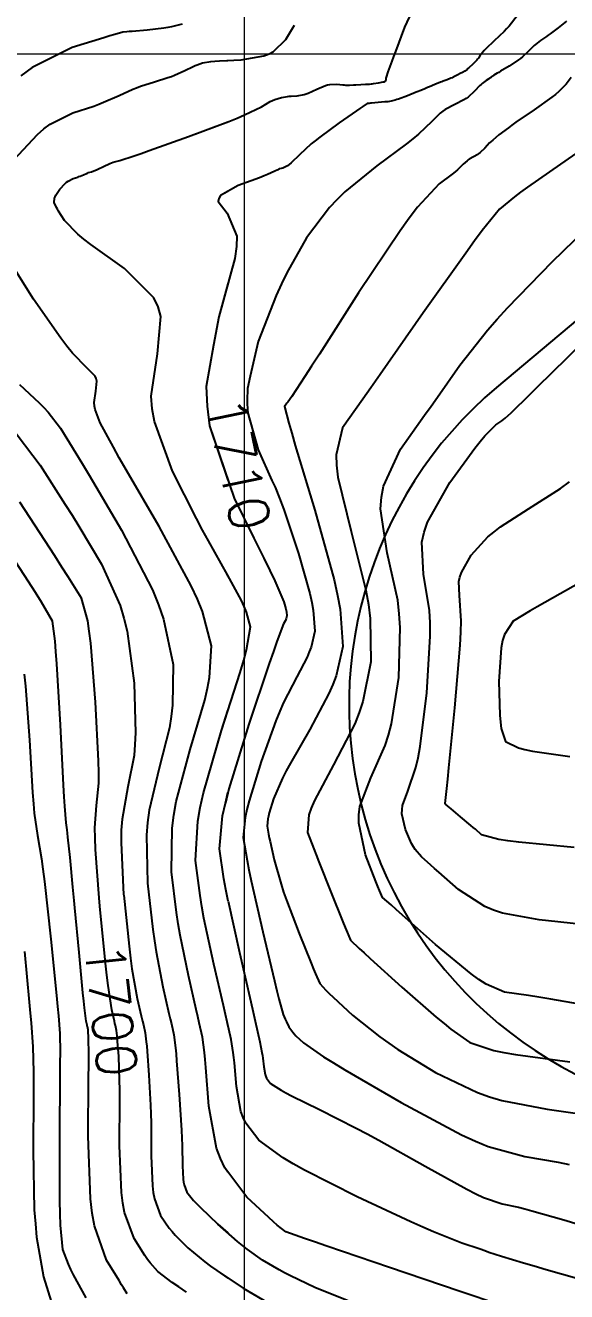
# Model space of a CAD drawing. Header units: metres. Extents: x 837475 to 838479, y 1189012 to 1191015.
# Drawn here: x 837855.4 to 837907.6, y 1190494.5 to 1190616.6 of the extents above; entities that cross this region are included whole.
import ezdxf

# ---------------------------------------------------------------- set-up
doc = ezdxf.new("R2010")
doc.units = ezdxf.units.M
doc.header["$LTSCALE"] = 0.3
doc.layers.add('COORD', color=7, linetype='Continuous', lineweight=20)
for name, color, linetype in [('COTAS 10', 1, 'Continuous'), ('COTAS INT', 252, 'Continuous'), ('VIA2', 121, 'Continuous')]:
    doc.layers.add(name, color=color, linetype=linetype)
doc.styles.get("Standard").update_dxf_attribs({"font": 'simplex.shx'})

msp = doc.modelspace()

# ---------------------------------------------------------------- linework, layer by layer
at = {"layer": 'COORD'}
for p, q in [((837876.51, 1189013.87), (837876.51, 1191013.87)), ((837476.51, 1190613.87), (838476.51, 1190613.87))]:
    msp.add_line(p, q, dxfattribs=at)
at = {"layer": 'COTAS 10'}
for points in [[(837902.83, 1190617.53), (837902.05, 1190616.56), (837901.81, 1190616.3), (837901.57, 1190616.04), (837900.62, 1190615.12), (837899.8, 1190614.36), (837899.64, 1190614.19), (837899.5, 1190614.05), (837899.23, 1190613.7), (837899.08, 1190613.45), (837899.01, 1190613.37), (837898.93, 1190613.28), (837898.56, 1190612.89), (837898.17, 1190612.52), (837898.08, 1190612.45), (837898, 1190612.38), (837897.78, 1190612.21), (837897.56, 1190612.09), (837897.48, 1190612.05), (837897.4, 1190612), (837897.04, 1190611.81), (837896.65, 1190611.62), (837896.54, 1190611.57), (837896.44, 1190611.52), (837896.07, 1190611.38), (837895.68, 1190611.23), (837895.55, 1190611.18), (837895.42, 1190611.13), (837894.89, 1190610.92), (837894.38, 1190610.71), (837894.27, 1190610.67), (837894.16, 1190610.62), (837893.84, 1190610.48), (837893.44, 1190610.31), (837893.27, 1190610.25), (837893.09, 1190610.17), (837892.24, 1190609.84), (837891.39, 1190609.52), (837891.21, 1190609.46), (837891.05, 1190609.41), (837890.68, 1190609.3), (837890.35, 1190609.26), (837890.22, 1190609.25), (837890.07, 1190609.24), (837889.4, 1190609.17), (837888.78, 1190609.12), (837888.66, 1190609.11), (837888.56, 1190609.1), (837888.4, 1190609.09), (837888.39, 1190609.09), (837888.38, 1190609.09), (837888.36, 1190609.09), (837887.92, 1190608.8), (837887.66, 1190608.62), (837887.33, 1190608.39), (837885.64, 1190607.21), (837883.78, 1190605.85), (837883.34, 1190605.5), (837882.95, 1190605.18), (837881.81, 1190604.13), (837881.02, 1190603.36), (837880.84, 1190603.21), (837880.68, 1190603.08), (837880.23, 1190602.85), (837879.91, 1190602.77), (837879.82, 1190602.74), (837879.74, 1190602.7), (837879.46, 1190602.55), (837878.75, 1190602.24), (837878.4, 1190602.1), (837877.98, 1190601.93), (837875.9, 1190601.17), (837874.21, 1190600.21)], [(837874.92, 1190600.61), (837874.21, 1190600.21), (837874.03, 1190599.92), (837873.98, 1190599.63), (837874.86, 1190598.52), (837874.92, 1190598.38)], [(837874.86, 1190598.52), (837875.78, 1190596.29), (837875.75, 1190595.29), (837875.6, 1190594.12), (837874.04, 1190588.52)], [(837874.92, 1190591.7), (837874.04, 1190588.52), (837873.54, 1190585.76), (837872.83, 1190581.78), (837872.9, 1190579.89), (837873.15, 1190577.98), (837874.92, 1190572.76)], [(837908.85, 1190529.93), (837904.96, 1190530.33), (837901.4, 1190530.98), (837900.53, 1190531.27), (837899.71, 1190531.61), (837897.17, 1190533.25), (837895.28, 1190534.93), (837894.86, 1190535.29), (837894.5, 1190535.61), (837893.58, 1190536.4), (837892.98, 1190537.11), (837892.81, 1190537.38), (837892.64, 1190537.69), (837892.04, 1190539.05), (837891.71, 1190540.57), (837891.72, 1190540.98), (837891.77, 1190541.38), (837892.29, 1190542.76), (837893.06, 1190545.02), (837893.26, 1190545.97), (837893.46, 1190547.07), (837894.11, 1190552.23), (837894.44, 1190557.69), (837894.42, 1190558.98), (837894.37, 1190560.17), (837893.78, 1190563.68), (837893.63, 1190566.78), (837893.85, 1190567.72), (837894.18, 1190568.7), (837896.32, 1190572.51), (837898.75, 1190575.83), (837899.27, 1190576.49), (837899.71, 1190577.04), (837900.75, 1190578.09), (837901.33, 1190578.47), (837901.49, 1190578.59), (837901.66, 1190578.72), (837902.26, 1190579.25), (837904.04, 1190581), (837904.95, 1190581.9), (837906.05, 1190582.98), (837911.51, 1190588.35)], [(837873.15, 1190577.98), (837875.51, 1190571.02), (837877.42, 1190567.17), (837878.39, 1190565.21), (837878.96, 1190564.03), (837879.43, 1190563.04), (837880.31, 1190561.02), (837880.51, 1190560.33), (837880.54, 1190560.17), (837880.57, 1190560.04), (837880.59, 1190559.67), (837880.53, 1190559.4), (837880.5, 1190559.31), (837880.46, 1190559.22), (837880.28, 1190558.88), (837879.63, 1190557.18), (837879.3, 1190556.23), (837878.9, 1190555.08), (837876.92, 1190549.21), (837875.02, 1190542.98), (837874.67, 1190541.6)], [(837870.92, 1190494.43), (837870.17, 1190494.93), (837869.54, 1190495.36), (837868.16, 1190496.4), (837867.41, 1190497.26), (837867.16, 1190497.58), (837866.91, 1190497.95), (837865.86, 1190499.58), (837864.95, 1190502.09), (837864.78, 1190503.01), (837864.65, 1190504.03), (837864.47, 1190508.52), (837864.49, 1190512.97), (837864.49, 1190513.56), (837864.48, 1190513.96), (837864.47, 1190514.85), (837864.39, 1190517.2), (837864.28, 1190518.6), (837864.26, 1190518.89), (837864.23, 1190519.14), (837864.17, 1190519.67), (837864.06, 1190520.13), (837864.02, 1190520.33), (837863.96, 1190520.56), (837863.71, 1190521.66), (837863.35, 1190523.99), (837863.23, 1190524.99), (837863.1, 1190526.15), (837862.56, 1190531.66), (837862.5, 1190532.46), (837862.15, 1190537.12), (837862.1, 1190538.25), (837862.08, 1190539.22), (837862.24, 1190541.35), (837862.45, 1190543.52), (837862.45, 1190544.52), (837862.42, 1190545.69), (837862.15, 1190551.35), (837861.68, 1190557.01), (837861.54, 1190558.18), (837861.39, 1190559.18), (837860.8, 1190561.36), (837859.5, 1190563.43), (837858.91, 1190564.36), (837858.21, 1190565.44), (837854.84, 1190570.63)], [(837874.93, 1190532.13), (837874.71, 1190533.26), (837874.51, 1190534.3), (837874.09, 1190537.18), (837874.4, 1190540.37), (837874.67, 1190541.6), (837874.92, 1190542.61)], [(837874.93, 1190532.13), (837876.03, 1190527.18), (837877.13, 1190522.44), (837877.36, 1190521.44), (837877.56, 1190520.57), (837878, 1190518.58), (837878.2, 1190517.53), (837878.24, 1190517.26), (837878.28, 1190517), (837878.38, 1190516.14), (837878.51, 1190515.41), (837878.58, 1190515.23), (837878.65, 1190515.06), (837879.03, 1190514.56), (837880.04, 1190513.9), (837880.51, 1190513.65), (837881.06, 1190513.36), (837883.75, 1190512.03), (837887.28, 1190510.25), (837888.36, 1190509.68), (837889.49, 1190509.07), (837893.94, 1190506.57), (837897.97, 1190504.34), (837898.83, 1190503.91), (837899.58, 1190503.56), (837901.39, 1190502.93), (837902.96, 1190502.62), (837903.57, 1190502.47), (837904.25, 1190502.28), (837907.34, 1190501.39), (837910.84, 1190500.34)]]:
    msp.add_lwpolyline(points, dxfattribs=at)
at = {"layer": 'COTAS INT'}
for points in [[(837871.13, 1190605.9), (837875, 1190607.35), (837875.81, 1190607.68), (837876.52, 1190607.98), (837878.15, 1190608.78), (837879.01, 1190609.28), (837879.22, 1190609.38), (837879.43, 1190609.47), (837880.08, 1190609.67), (837880.68, 1190609.76), (837880.84, 1190609.78), (837881.01, 1190609.79), (837881.6, 1190609.84), (837882.26, 1190609.96), (837882.46, 1190610.02), (837882.67, 1190610.09), (837883.49, 1190610.47), (837884.33, 1190610.82), (837884.54, 1190610.88), (837884.75, 1190610.92), (837885.43, 1190610.95), (837886.01, 1190610.89), (837886.14, 1190610.88), (837886.27, 1190610.87), (837886.65, 1190610.87), (837887.02, 1190610.88), (837887.13, 1190610.89), (837887.25, 1190610.89), (837887.75, 1190610.92), (837888.2, 1190610.94), (837888.3, 1190610.95), (837888.38, 1190610.95), (837888.57, 1190610.96), (837888.77, 1190610.99), (837888.85, 1190611), (837888.96, 1190611.01), (837889.45, 1190611.09), (837889.91, 1190611.17), (837890, 1190611.19), (837890.07, 1190611.21), (837890.16, 1190611.28), (837890.18, 1190611.45), (837890.2, 1190611.53), (837890.23, 1190611.64), (837890.39, 1190612.14), (837890.77, 1190613.18), (837890.93, 1190613.61), (837891.11, 1190614.11), (837891.98, 1190616.46), (837893.17, 1190618.99)], [(837870.5, 1190616.75), (837869.48, 1190616.48), (837869.13, 1190616.41), (837868.75, 1190616.35), (837867.13, 1190616.17), (837865.67, 1190616.04), (837865.39, 1190616.02), (837865.17, 1190616), (837864.81, 1190615.97), (837864.8, 1190615.97), (837864.8, 1190615.97), (837864.79, 1190615.96), (837864.78, 1190615.96), (837864.02, 1190615.74), (837863.54, 1190615.6), (837862.95, 1190615.42), (837859.88, 1190614.5), (837856.02, 1190612.57), (837854.93, 1190611.77)], [(837874.09, 1190613.19), (837876.2, 1190613.31), (837878.39, 1190613.68), (837878.89, 1190613.88), (837879.32, 1190614.1), (837880.49, 1190615.25), (837881.19, 1190616.4), (837881.34, 1190616.64)], [(837907.59, 1190617.03), (837906.78, 1190616.39), (837906.02, 1190615.8), (837905.83, 1190615.67), (837905.65, 1190615.54), (837905.08, 1190615.15), (837904.58, 1190614.79), (837904.45, 1190614.68), (837904.32, 1190614.56), (837903.88, 1190614.1), (837903.34, 1190613.59), (837903.15, 1190613.44), (837902.94, 1190613.29), (837902.05, 1190612.7), (837901.22, 1190612.2), (837901.05, 1190612.09), (837900.9, 1190612), (837900.58, 1190611.81), (837900.44, 1190611.72), (837900.41, 1190611.7), (837900.38, 1190611.68), (837900.3, 1190611.61), (837900.19, 1190611.53), (837900.15, 1190611.5), (837900.09, 1190611.46), (837899.82, 1190611.3), (837899.46, 1190611.03), (837899.34, 1190610.93), (837899.22, 1190610.81), (837898.71, 1190610.28), (837898.09, 1190609.71), (837897.89, 1190609.56), (837897.67, 1190609.43), (837896.8, 1190609), (837895.88, 1190608.52), (837895.64, 1190608.34), (837895.4, 1190608.16), (837894.59, 1190607.34), (837893.3, 1190606.13), (837892.77, 1190605.69), (837892.15, 1190605.2), (837889.29, 1190603.08), (837886.19, 1190600.55), (837885.43, 1190599.8), (837884.72, 1190599.04), (837882.49, 1190596.12), (837880.59, 1190592.74), (837880.08, 1190591.68), (837879.58, 1190590.57), (837877.84, 1190586.12), (837877.08, 1190582.78), (837876.81, 1190581.6), (837876.76, 1190580.45), (837876.81, 1190579.34), (837877.84, 1190575.67), (837879.17, 1190572.73), (837879.47, 1190572.08), (837879.9, 1190571.01), (837880.31, 1190569.91), (837881.74, 1190565.67), (837882.81, 1190561.82), (837883, 1190560.96), (837883.15, 1190560.2), (837883.3, 1190558.18), (837882.94, 1190556.65), (837882.77, 1190556.18), (837882.57, 1190555.69), (837881.56, 1190553.79), (837880.29, 1190551.31), (837879.92, 1190550.46), (837879.54, 1190549.54), (837878.12, 1190545.61), (837876.96, 1190541.81), (837876.75, 1190540.97), (837876.59, 1190540.22), (837876.4, 1190538.28), (837876.76, 1190536.06), (837876.95, 1190535.15), (837877.17, 1190534.09), (837878.28, 1190529.18), (837879.4, 1190524.45), (837879.63, 1190523.5), (837879.82, 1190522.72), (837880.24, 1190521.21), (837880.44, 1190520.74), (837880.5, 1190520.61), (837880.57, 1190520.49), (837880.81, 1190520.02), (837881.18, 1190519.5), (837881.32, 1190519.33), (837881.48, 1190519.16), (837882.2, 1190518.47), (837884.15, 1190517.13), (837885.09, 1190516.55), (837886.2, 1190515.88), (837891.63, 1190512.7), (837897.45, 1190509.61), (837898.8, 1190508.99), (837900.03, 1190508.48), (837903.55, 1190507.5), (837906.78, 1190506.95), (837907.83, 1190506.72)], [(837854.29, 1190603.67), (837856.54, 1190606.11), (837857.15, 1190606.63), (837857.77, 1190607.09), (837859.96, 1190608.18), (837861.97, 1190608.83), (837862.46, 1190609.01), (837862.93, 1190609.2), (837864.41, 1190609.85), (837865.73, 1190610.46), (837866.1, 1190610.61), (837866.47, 1190610.75), (837867.84, 1190611.19), (837869.13, 1190611.59), (837869.46, 1190611.7), (837869.77, 1190611.82), (837870.77, 1190612.27), (837871.58, 1190612.67), (837871.77, 1190612.76), (837871.95, 1190612.83), (837872.46, 1190613.01), (837873.28, 1190613.13), (837873.65, 1190613.16), (837874.09, 1190613.19), (837874.92, 1190613.24)], [(837908.04, 1190611.6), (837907.55, 1190610.96), (837906.83, 1190610.23), (837906.52, 1190609.97), (837906.16, 1190609.69), (837904.46, 1190608.48), (837902.71, 1190607.27), (837902.32, 1190607), (837901.98, 1190606.75), (837901.07, 1190606.07), (837900.47, 1190605.56), (837900.31, 1190605.42), (837900.17, 1190605.29), (837899.69, 1190604.79), (837899.26, 1190604.36), (837899.14, 1190604.26), (837899.02, 1190604.18), (837898.6, 1190603.95), (837898.2, 1190603.73), (837898.09, 1190603.66), (837897.99, 1190603.57), (837897.63, 1190603.22), (837897.07, 1190602.69), (837896.83, 1190602.49), (837896.56, 1190602.28), (837895.31, 1190601.35), (837893.21, 1190599.09), (837892.42, 1190598.04), (837891.53, 1190596.81), (837887.53, 1190590.82), (837883.74, 1190584.92), (837882.97, 1190583.74), (837882.34, 1190582.75), (837881.07, 1190580.82), (837880.69, 1190580.28), (837880.61, 1190580.17), (837880.54, 1190580.07), (837880.39, 1190579.86), (837880.79, 1190578.25), (837881.07, 1190577.28), (837881.42, 1190576.08), (837883.31, 1190569.86), (837885.17, 1190563.14), (837885.5, 1190561.64), (837885.75, 1190560.29), (837886, 1190556.69), (837885.35, 1190553.89), (837885.04, 1190553.04), (837884.67, 1190552.16), (837882.83, 1190548.71), (837880.95, 1190545.45), (837880.54, 1190544.7), (837880.19, 1190544), (837879.33, 1190542.01), (837878.91, 1190540.65), (837878.83, 1190540.35), (837878.78, 1190540.08), (837878.71, 1190539.38), (837878.84, 1190538.59), (837878.9, 1190538.26), (837878.98, 1190537.88), (837879.38, 1190536.12), (837880.05, 1190533.77), (837880.29, 1190533.02), (837880.57, 1190532.23), (837881.79, 1190529.02), (837882.94, 1190526.16), (837883.18, 1190525.59), (837883.38, 1190525.12), (837883.79, 1190524.19), (837884.37, 1190523.54), (837884.69, 1190523.24), (837885.06, 1190522.88), (837886.95, 1190521.15), (837889.59, 1190519.04), (837890.43, 1190518.44), (837891.32, 1190517.83), (837894.95, 1190515.6), (837899.01, 1190513.67), (837900.17, 1190513.26), (837901.34, 1190512.91), (837905.72, 1190512.07), (837909.98, 1190511.47)], [(837874.92, 1190563.53), (837874.87, 1190563.63), (837873.04, 1190566.89), (837872.48, 1190567.94), (837871.89, 1190569.06), (837869.56, 1190573.63), (837867.82, 1190578.4), (837867.6, 1190579.64), (837867.51, 1190580.85), (837868.11, 1190584.93), (837868.46, 1190588.54), (837868.19, 1190589.46), (837867.77, 1190590.33), (837864.93, 1190593.18), (837861.69, 1190595.47), (837861.02, 1190596), (837860.44, 1190596.48), (837859.14, 1190597.8), (837858.58, 1190598.69), (837858.47, 1190598.89), (837858.37, 1190599.07), (837858.17, 1190599.55), (837858.2, 1190599.96), (837858.25, 1190600.09), (837858.32, 1190600.24), (837858.71, 1190600.82), (837859.22, 1190601.37), (837859.36, 1190601.49), (837859.5, 1190601.59), (837859.99, 1190601.84), (837860.44, 1190601.99), (837860.55, 1190602.03), (837860.66, 1190602.07), (837860.99, 1190602.22), (837861.29, 1190602.35), (837861.37, 1190602.38), (837861.46, 1190602.42), (837861.76, 1190602.51), (837862.13, 1190602.64), (837862.25, 1190602.7), (837862.38, 1190602.75), (837862.92, 1190603.02), (837863.52, 1190603.29), (837863.69, 1190603.36), (837863.86, 1190603.42), (837864.48, 1190603.6), (837865.88, 1190604.04), (837866.54, 1190604.27), (837867.32, 1190604.54), (837871.13, 1190605.9), (837874.92, 1190607.33)], [(837910.05, 1190605.36), (837907, 1190603.25), (837903.83, 1190601.03), (837903.15, 1190600.53), (837902.56, 1190600.09), (837901.12, 1190598.89), (837899.46, 1190596.83), (837898.72, 1190595.84), (837897.87, 1190594.66), (837893.77, 1190588.89), (837889.61, 1190582.95), (837888.71, 1190581.67), (837887.92, 1190580.55), (837885.98, 1190577.8), (837885.36, 1190575.21), (837885.4, 1190574.19), (837885.53, 1190573.04), (837886.8, 1190567.8), (837888.23, 1190562.15), (837888.47, 1190560.75), (837888.65, 1190559.42), (837888.71, 1190555.21), (837887.92, 1190551.4), (837887.57, 1190550.33), (837887.15, 1190549.25), (837885.12, 1190545.3), (837883.26, 1190541.86), (837882.94, 1190541.11), (837882.71, 1190540.45), (837882.58, 1190538.77), (837883.2, 1190537.2), (837883.43, 1190536.6), (837883.7, 1190535.93), (837884.89, 1190532.94), (837886.02, 1190530.14), (837886.24, 1190529.6), (837886.43, 1190529.15), (837886.76, 1190528.36), (837887.57, 1190527.58), (837888.05, 1190527.14), (837888.64, 1190526.6), (837891.7, 1190523.83), (837895.02, 1190520.94), (837895.77, 1190520.33), (837896.44, 1190519.79), (837898.27, 1190518.49), (837900.57, 1190517.74), (837901.54, 1190517.53), (837902.66, 1190517.33), (837907.89, 1190516.64)], [(837911.61, 1190521.71), (837906.08, 1190522.68), (837904.91, 1190522.87), (837903.91, 1190523.03), (837901.61, 1190523.35), (837899.82, 1190524.12), (837899.14, 1190524.57), (837898.38, 1190525.12), (837894.96, 1190527.96), (837891.77, 1190530.78), (837891.15, 1190531.33), (837890.66, 1190531.77), (837889.83, 1190532.5), (837889.54, 1190533.16), (837889.38, 1190533.56), (837889.19, 1190534.05), (837888.2, 1190536.6), (837887.54, 1190539.66), (837887.55, 1190540.47), (837887.65, 1190541.27), (837888.71, 1190544.03), (837890.1, 1190547.14), (837890.41, 1190548.15), (837890.69, 1190549.24), (837891.41, 1190553.72), (837891.54, 1190558.55), (837891.45, 1190559.86), (837891.3, 1190561.16), (837890.29, 1190565.74), (837889.65, 1190570), (837889.73, 1190571.1), (837889.92, 1190572.17), (837891.57, 1190575.74), (837893.89, 1190579.01), (837894.52, 1190579.9), (837895.14, 1190580.77), (837897.3, 1190583.85), (837899.96, 1190587.22), (837900.88, 1190588.28), (837901.89, 1190589.39), (837906.22, 1190593.85), (837910.45, 1190597.94)], [(837874.92, 1190506), (837874.62, 1190506.4), (837874.2, 1190507.32), (837873.83, 1190508.3), (837873.08, 1190512.35), (837872.79, 1190516.08), (837872.72, 1190516.86), (837872.66, 1190517.53), (837872.47, 1190519.02), (837872.16, 1190520.4), (837872.02, 1190521), (837871.86, 1190521.69), (837871.1, 1190524.97), (837870.3, 1190528.87), (837870.11, 1190529.95), (837869.95, 1190531.04), (837869.48, 1190534.97), (837869.54, 1190539.18), (837869.7, 1190540.44), (837869.93, 1190541.74), (837871.29, 1190546.78), (837872.69, 1190551.54), (837872.94, 1190552.67), (837873.13, 1190553.71), (837873.35, 1190556.78), (837872.48, 1190560.08), (837871.99, 1190561.26), (837871.38, 1190562.57), (837868.3, 1190568.28), (837865.11, 1190573.76), (837864.44, 1190574.92), (837863.87, 1190575.93), (837862.58, 1190578.28), (837862.11, 1190579.57), (837862.05, 1190579.9), (837862.03, 1190580.23), (837862.19, 1190581.33), (837862.28, 1190582.31), (837862.21, 1190582.55), (837862.1, 1190582.79), (837861.33, 1190583.56), (837859.91, 1190585.01), (837859.38, 1190585.68), (837858.79, 1190586.46), (837856.17, 1190590.22), (837853.69, 1190594.16)], [(837854.81, 1190581.98), (837856.71, 1190580.22), (837857.16, 1190579.76), (837857.57, 1190579.31), (837858.76, 1190577.76), (837860.26, 1190575.35), (837860.85, 1190574.35), (837861.53, 1190573.22), (837864.65, 1190567.93), (837867.63, 1190562.16), (837868.22, 1190560.73), (837868.7, 1190559.35), (837869.62, 1190554.97), (837869.56, 1190551.04), (837869.44, 1190549.95), (837869.27, 1190548.87), (837868.27, 1190544.97), (837867.31, 1190540.9), (837867.17, 1190539.71), (837867.07, 1190538.49), (837867.17, 1190533.87), (837867.66, 1190529.41), (837867.82, 1190528.3), (837867.98, 1190527.24), (837868.64, 1190523.87), (837869.23, 1190521.31), (837869.35, 1190520.77), (837869.46, 1190520.31), (837869.7, 1190519.24), (837869.86, 1190517.99), (837869.91, 1190517.42), (837869.97, 1190516.74), (837870.22, 1190513.48), (837870.44, 1190510.05), (837870.48, 1190509.27), (837870.51, 1190508.56), (837870.55, 1190506.62), (837870.6, 1190505.33), (837870.64, 1190505.04), (837870.69, 1190504.77), (837870.95, 1190504.05), (837871.61, 1190503.25), (837871.91, 1190502.94), (837872.26, 1190502.59), (837873.95, 1190500.99), (837874.92, 1190500.13)], [(837853.88, 1190578.06), (837856.8, 1190574.19), (837859.23, 1190570.4), (837859.88, 1190569.36), (837860.52, 1190568.32), (837862.72, 1190564.65), (837864.51, 1190560.67), (837864.88, 1190559.45), (837865.19, 1190558.18), (837865.88, 1190553.16), (837865.99, 1190548.36), (837865.94, 1190547.24), (837865.86, 1190546.2), (837865.26, 1190543.16), (837864.7, 1190540.06), (837864.63, 1190538.98), (837864.61, 1190537.8), (837864.86, 1190532.76), (837864.87, 1190532.71), (837865.38, 1190527.78), (837865.52, 1190526.65), (837865.66, 1190525.61), (837866.17, 1190522.76), (837866.56, 1190521.09), (837866.59, 1190520.94), (837866.68, 1190520.55), (837866.76, 1190520.22), (837866.93, 1190519.45), (837867.04, 1190518.56), (837867.08, 1190518.15), (837867.12, 1190517.67), (837867.3, 1190515.34), (837867.46, 1190512.45), (837867.48, 1190511.61), (837867.5, 1190510.76), (837867.51, 1190507.57), (837867.63, 1190504.68), (837867.71, 1190504.03), (837867.82, 1190503.43), (837868.4, 1190501.81), (837869.26, 1190500.6), (837869.54, 1190500.26), (837869.83, 1190499.92), (837871.06, 1190498.69), (837872.69, 1190497.34), (837873.24, 1190496.93), (837873.84, 1190496.5), (837874.92, 1190495.77)], [(837908.31, 1190537.31), (837902.98, 1190537.83), (837901.93, 1190537.97), (837901.05, 1190538.1), (837899.39, 1190538.54), (837898.79, 1190539.07), (837898.58, 1190539.25), (837898.35, 1190539.44), (837897.36, 1190540.27), (837896.46, 1190541.03), (837896.28, 1190541.17), (837896.14, 1190541.29), (837895.91, 1190541.49), (837895.9, 1190541.52), (837895.89, 1190541.53), (837895.89, 1190541.53), (837895.89, 1190541.57), (837896.03, 1190543), (837896.12, 1190543.9), (837896.23, 1190545), (837896.82, 1190550.8), (837897.34, 1190556.84), (837897.4, 1190558.1), (837897.43, 1190559.19), (837897.26, 1190561.62), (837897.2, 1190562.98), (837897.3, 1190563.4), (837897.44, 1190563.83), (837898.38, 1190565.5), (837900, 1190567.27), (837900.57, 1190567.75), (837901.2, 1190568.24), (837903.91, 1190569.97), (837907, 1190571.96), (837907.86, 1190572.6)], [(837865.19, 1190494.25), (837864.84, 1190494.82), (837864.65, 1190495.14), (837864.41, 1190495.53), (837863.21, 1190497.5), (837862.05, 1190500.81), (837861.83, 1190502.04), (837861.66, 1190503.41), (837861.43, 1190509.47), (837861.48, 1190514.93), (837861.48, 1190515.17), (837861.49, 1190516.3), (837861.49, 1190517.25), (837861.47, 1190519.06), (837861.44, 1190519.53), (837861.43, 1190519.63), (837861.42, 1190519.71), (837861.4, 1190519.89), (837861.36, 1190520.04), (837861.35, 1190520.11), (837861.33, 1190520.19), (837861.24, 1190520.56), (837861.08, 1190521.84), (837861.01, 1190522.5), (837860.93, 1190523.28), (837860.56, 1190527.2), (837860.16, 1190531.5), (837860.09, 1190532.2), (837860.06, 1190532.53), (837859.97, 1190533.48), (837859.69, 1190536.34), (837859.48, 1190538.3), (837859.44, 1190538.7), (837859.4, 1190539.03), (837859.3, 1190539.69), (837859.18, 1190541.29), (837859.12, 1190542.21), (837859.06, 1190543.34), (837858.75, 1190549.15), (837858.41, 1190555.04), (837858.33, 1190556.22), (837858.25, 1190557.21), (837857.98, 1190559.15), (837856.92, 1190560.99), (837856.34, 1190561.92), (837855.64, 1190563.02), (837852.06, 1190568.52)], [(837874.3, 1190548.59), (837876.1, 1190554.21), (837876.44, 1190555.38), (837876.7, 1190556.38), (837877.09, 1190558.59), (837876.7, 1190560.03), (837876.49, 1190560.55), (837876.22, 1190561.13), (837874.87, 1190563.63)], [(837908.98, 1190562.92), (837905.5, 1190560.95), (837904.75, 1190560.52), (837904.08, 1190560.13), (837902.44, 1190559.15), (837901.59, 1190557.85), (837901.42, 1190557.27), (837901.29, 1190556.59), (837901.07, 1190553.32), (837901.15, 1190550.07), (837901.21, 1190549.39), (837901.29, 1190548.81), (837901.69, 1190547.53), (837902.95, 1190546.92), (837903.57, 1190546.76), (837904.3, 1190546.61), (837907.9, 1190546.1)], [(837855.25, 1190554.03), (837855.38, 1190552.88), (837855.76, 1190547.68), (837856.07, 1190542.61), (837856.15, 1190541.54), (837856.24, 1190540.62), (837856.55, 1190538.48), (837856.94, 1190536.22), (837857.07, 1190535.22), (837857.22, 1190534.05), (837857.82, 1190528.48), (837858.37, 1190523.04), (837858.47, 1190521.96), (837858.56, 1190521.07), (837858.71, 1190519.37), (837858.72, 1190517.54), (837858.71, 1190516.55), (837858.7, 1190515.37), (837858.66, 1190509.37), (837858.67, 1190503.24), (837858.69, 1190501.97), (837858.73, 1190500.89), (837858.97, 1190498.52), (837859.5, 1190497.11), (837859.72, 1190496.62), (837859.98, 1190496.1), (837861.21, 1190493.88)], [(837874.92, 1190520.19), (837874.86, 1190520.49), (837874.69, 1190521.22), (837874.49, 1190522.06), (837873.56, 1190526.07), (837872.61, 1190530.5), (837872.41, 1190531.61), (837872.23, 1190532.67), (837871.79, 1190536.07), (837872, 1190539.86), (837872.23, 1190541.17), (837872.55, 1190542.58), (837874.3, 1190548.59), (837874.92, 1190550.53)], [(837855.28, 1190527.27), (837855.75, 1190522.4), (837855.85, 1190521.34), (837855.93, 1190520.41), (837856.1, 1190518.1), (837856.15, 1190515.66), (837856.15, 1190514.65), (837856.15, 1190513.49), (837856.12, 1190508.1), (837856.24, 1190502.37), (837856.34, 1190501), (837856.46, 1190499.73), (837857.14, 1190495.91), (837858.02, 1190492.99)], [(837911.3, 1190494.98), (837905.62, 1190496.57), (837904.45, 1190496.91), (837903.45, 1190497.2), (837901.3, 1190497.85), (837900.1, 1190498.26), (837899.7, 1190498.4), (837899.27, 1190498.55), (837897.49, 1190499.15), (837894.75, 1190500.24), (837893.71, 1190500.69), (837892.56, 1190501.21), (837887.39, 1190503.63), (837882.32, 1190506.19), (837881.22, 1190506.8), (837880.26, 1190507.37), (837877.89, 1190509.07), (837876.64, 1190510.73), (837876.39, 1190511.28), (837876.17, 1190511.85), (837875.73, 1190514.25), (837875.54, 1190516.54), (837875.48, 1190517.06), (837875.43, 1190517.53), (837875.23, 1190518.8), (837874.86, 1190520.49)], [(837908.77, 1190490.6), (837904.9, 1190491.89), (837900.36, 1190493.44), (837898.86, 1190493.96), (837897.24, 1190494.51), (837890.52, 1190496.79), (837884.47, 1190498.85), (837883.28, 1190499.26), (837882.3, 1190499.6), (837880.52, 1190500.25), (837879.68, 1190500.89), (837879.31, 1190501.21), (837878.86, 1190501.61), (837876.73, 1190503.59), (837874.62, 1190506.4)], [(837908.51, 1190485.92), (837902.12, 1190488.12), (837900.45, 1190488.69), (837898.82, 1190489.25), (837893.3, 1190491.12), (837888.58, 1190492.78), (837887.45, 1190493.2), (837886.41, 1190493.6), (837883.3, 1190494.88), (837880.96, 1190496), (837880.39, 1190496.28), (837879.86, 1190496.56), (837878.26, 1190497.5), (837876.77, 1190498.56), (837876.32, 1190498.93), (837875.84, 1190499.32), (837873.95, 1190500.99)], [(837873.84, 1190496.5), (837876.38, 1190494.79), (837879.72, 1190492.84), (837880.82, 1190492.26), (837881.99, 1190491.67), (837886.88, 1190489.35), (837891.68, 1190487.24), (837892.81, 1190486.76), (837893.85, 1190486.33), (837896.88, 1190485.19), (837899.76, 1190484.21), (837900.72, 1190483.88), (837901.74, 1190483.53), (837905.99, 1190482.07), (837910.34, 1190480.47)]]:
    msp.add_lwpolyline(points, dxfattribs=at)
at = {"layer": 'VIA2'}
msp.add_line((838063.54, 1190718.75), (837900.83, 1190581.69), dxfattribs=at)
msp.add_arc((837926.6, 1190551.1), 40, 130.1087, 266.4604, dxfattribs=at)

# ---------------------------------------------------------------- texts
at = {"layer": 'COTAS 10', "char_height": 3.8, "attachment_point": 7}
for s, insert, rotation in [('1710', (837872.74, 1190580.31), 281.7923), ('1700', (837861.06, 1190527.94), 276.0264)]:
    msp.add_mtext(s, dxfattribs=dict(at, insert=insert, rotation=rotation))

doc.saveas('drawing.dxf')
